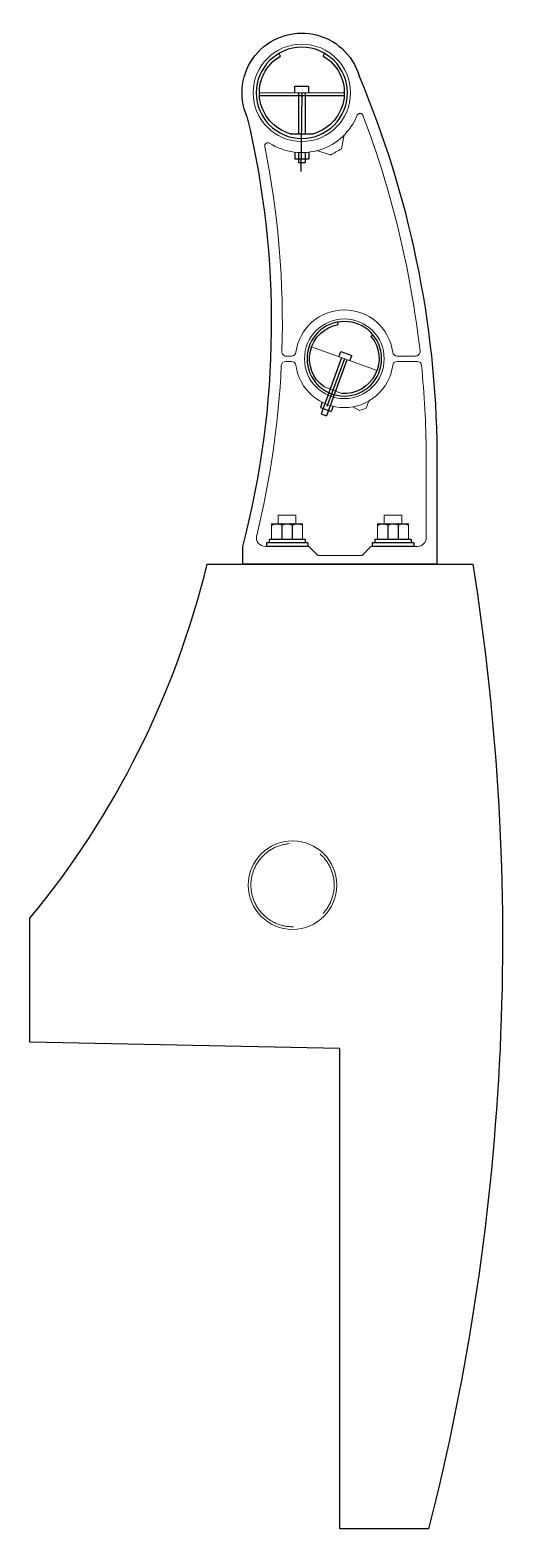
# Model space of a CAD drawing. Header units: millimetres. Extents: x -712 to -154, y -543 to 1151.
import ezdxf

# ---------------------------------------------------------------- set-up
doc = ezdxf.new("R2010")
doc.units = ezdxf.units.MM
doc.header["$LTSCALE"] = 300
doc.header["$MEASUREMENT"] = 0
doc.linetypes.add('HIDDEN', pattern=[0.375, 0.25, -0.125])
for name, color, linetype in [('2', 7, 'Continuous'), ('DIM', 2, 'Continuous'), ('N2', 4, 'Continuous'), ('TEXTHEADERTD', 4, 'Continuous')]:
    doc.layers.add(name, color=color, linetype=linetype)
doc.layers.add('hatch', color=9, linetype='Continuous', lineweight=5)
doc.layers.add('OUTLINE', color=2, linetype='Continuous', lineweight=5)

# ---------------------------------------------------------------- blocks, each defined once
blk = doc.blocks.new('A$C6EA20CD3')
for p, q in [((175.8, 1619), (271.8, 1619)), ((100.5, 1118), (100.5, 1114)), ((100.5, 1118), (141.2, 1118)), ((115, 1134.2), (115, 1118)), ((126.7, 1134.2), (126.7, 1118)), ((141.2, 1118), (141.2, 1114)), ((220.1, 1118), (220.1, 1114)), ((220.1, 1118), (260.8, 1118)), ((234.6, 1134.2), (234.6, 1118)), ((246.3, 1134.2), (246.3, 1118)), ((260.8, 1118), (260.8, 1114)), ((97.5, 1114), (144.2, 1114)), ((97.5, 1114), (97.5, 1110)), ((97.5, 1110), (144.2, 1110)), ((144.2, 1114), (144.2, 1110)), ((217.1, 1114), (263.8, 1114)), ((217.1, 1114), (217.1, 1110)), ((217.1, 1110), (263.8, 1110)), ((263.8, 1114), (263.8, 1110))]:
    blk.add_line(p, q)
for centre in [(109, 1121.8), (120.6, 1121.8), (132.3, 1121.8), (228.6, 1121.8), (240.3, 1121.8), (251.9, 1121.8)]:
    blk.add_arc(centre, 13.8, 64.0414, 114.0862)
for p in [(115, 1135.6), (126.7, 1135.6), (234.6, 1135.6), (246.3, 1135.6)]:
    blk.add_point(p)
at = {"layer": 'DIM'}
for p, q in [((199.8, 1664.1), (198.1, 1667.1)), ((216, 1622.5), (216, 1630)), ((231.6, 1630), (216, 1630)), ((231.6, 1622.5), (231.6, 1630)), ((219.9, 1622.5), (219.9, 1576.3)), ((227.7, 1622.5), (227.7, 1576.3)), ((236.8, 1576.3), (210.8, 1576.3)), ((216, 1555.5), (216, 1547.8)), ((231.6, 1547.8), (216, 1547.8)), ((219.9, 1555.1), (219.9, 1543.7)), ((227.7, 1543.7), (219.9, 1543.7)), ((227.7, 1555.1), (227.7, 1543.7)), ((231.6, 1555.5), (231.6, 1547.8)), ((182.6, 1360.8), (183.1, 1363.6)), ((145.7, 1347.4), (143.6, 1349.2)), ((179.8, 1330.3), (167.5, 1325.8)), ((169.7, 1319.9), (167.5, 1325.8)), ((172.8, 1321), (195.9, 1257.5)), ((178.9, 1323.2), (202, 1259.7)), ((182, 1324.4), (179.8, 1330.3)), ((200.7, 1273), (202.8, 1267)), ((188.4, 1268.5), (190.5, 1262.6)), ((202.8, 1267), (190.5, 1262.6)), ((202, 1259.7), (195.9, 1257.5))]:
    blk.add_line(p, q, dxfattribs=at)
for centre, radius in [((223.8, 1622.5), 51.5), ((175.8, 1322.1), 42.1)]:
    blk.add_circle(centre, radius, dxfattribs=at)
for centre, radius, start, end in [((223.8, 1622.5), 48, 120, 254.2861), ((223.8, 1622.5), 48, 285.7139, 60), ((175.8, 1322.1), 39.3, 305.7139, 80), ((175.8, 1322.1), 39.3, 140, 274.2861)]:
    blk.add_arc(centre, radius, start, end, dxfattribs=at)
at = {"layer": 'hatch'}
blk.add_circle((234.3, 727.4), 50, dxfattribs=at)
blk.add_circle((234.3, 727.4), 50, dxfattribs=at)
at = {"layer": 'hatch', "linetype": 'HIDDEN'}
blk.add_circle((234.3, 727.4), 47, dxfattribs=at)
at = {"layer": 'N2'}
blk.add_lwpolyline([(530.8, 690, -0.113234), (330.8, 1090), (30.8, 1090, 0.102401), (80.8, 0), (180.8, 0), (180.8, 542.9), (530.8, 550), (530.8, 690)], format="xyb", dxfattribs=at)
at = {"layer": 'OUTLINE', "color": 2}
for p, q in [((247.8, 1664.1), (249.6, 1667.1)), ((175.8, 1622.5), (271.8, 1622.5)), ((179, 1559.4), (175.9, 1575)), ((206.7, 1557.3), (191.7, 1552.3)), ((116.1, 1325.1), (95.3, 1325.1)), ((138.9, 1308.7), (212.7, 1335.6)), ((235.5, 1325.1), (241.4, 1325.1)), ((93.6, 1319.1), (116.1, 1319.1)), ((235.5, 1319.1), (242, 1319.1)), ((198.7, 1290.2), (178.8, 1283)), ((151.3, 1266.3), (148.1, 1274.4)), ((166.3, 1267.7), (158.8, 1263.6)), ((83.3, 1120), (83.3, 1216)), ((138.3, 1135.6), (103.3, 1135.6)), ((103.3, 1135.6), (103.3, 1118)), ((110.8, 1145.5), (110.8, 1135.6)), ((110.8, 1145.5), (130.8, 1145.5)), ((130.8, 1145.5), (130.8, 1135.6)), ((138.3, 1135.6), (138.3, 1118)), ((258, 1135.6), (223, 1135.6)), ((223, 1135.6), (223, 1118)), ((230.5, 1145.5), (230.5, 1135.6)), ((230.5, 1145.5), (250.5, 1145.5)), ((250.5, 1145.5), (250.5, 1135.6)), ((258, 1135.6), (258, 1118)), ((145.8, 1110), (93.3, 1110)), ((145.8, 1110), (155.8, 1100)), ((215.8, 1110), (205.8, 1100)), ((265.1, 1110), (215.8, 1110)), ((205.8, 1100), (155.8, 1100))]:
    blk.add_line(p, q, dxfattribs=at)
for centre, radius in [((223.8, 1622.5), 55), ((175.8, 1322.1), 45)]:
    blk.add_circle(centre, radius, dxfattribs=at)
for centre, radius, start, end in [((1189.5, 1206), 1106.2, 159.2958, 173.5302), ((223.8, 1622.5), 67.5, 202.0022, 302.6863), ((1883.3, 4556.1), 3447.5, 240.3721, 240.6136), ((1258.8, 1362.9), 1013, 168.6619, 181.8456), ((262.2, 1562.7), 3.5, 348.6619, 122.6863), ((175.8, 1322.1), 55.2, 7.6347, 172.3653), ((95.3, 1330.1), 5, 173.5302, 270), ((116.1, 1330.1), 5, 270, 352.3653), ((235.5, 1330.1), 5, 187.6347, 270), ((241.4, 1330.1), 5, 270, 1.8456), ((1189.5, 1206), 1106.2, 174.3674, 179.4838), ((93.6, 1314.1), 5, 90, 174.3674), ((116.1, 1314.1), 5, 7.6347, 90), ((175.8, 1322.1), 55.2, 187.6347, 352.3653), ((235.5, 1314.1), 5, 90, 172.3653), ((242, 1314.1), 5, 2.7468, 90), ((1258.8, 1362.9), 1013, 182.7468, 193.7365), ((782.8, 3037), 1880, 250.3721, 250.6136), ((93.3, 1120), 10, 180, 270), ((265.1, 1120), 10, 270, 13.7365)]:
    blk.add_arc(centre, radius, start, end, dxfattribs=at)
at = {"layer": 'TEXTHEADERTD', "color": 1}
for p, q in [((223.8, 1622.5), (224.8, 1533.5)), ((175.8, 1322.1), (195.5, 1268.1))]:
    blk.add_line(p, q, dxfattribs=at)
at = {"layer": 'TEXTHEADERTD'}
for p in [(290.8, 1110), (70.8, 1090)]:
    blk.add_line(p, (290.8, 1090), dxfattribs=at)
blk.add_lwpolyline([(70.8, 1090), (70.8, 1216.1, -0.098112), (159.2, 1641.8, -0.098112)], format="xyb", dxfattribs=at)
for centre, radius, start, end in [((223.8, 1622.5), 67.5, 336.675, 163.3426), ((158, 1595.9), 3.5, 22.0022, 159.2958), ((1258.8, 1362.9), 1000.5, 166.5405, 194.6428)]:
    blk.add_arc(centre, radius, start, end, dxfattribs=at)

msp = doc.modelspace()

# ---------------------------------------------------------------- block references
at = {"layer": '2', "ltscale": 10, "xscale": -1}
msp.add_blockref('A$C6EA20CD3', (-180.8, -542.9), dxfattribs=at)

doc.saveas('drawing.dxf')
